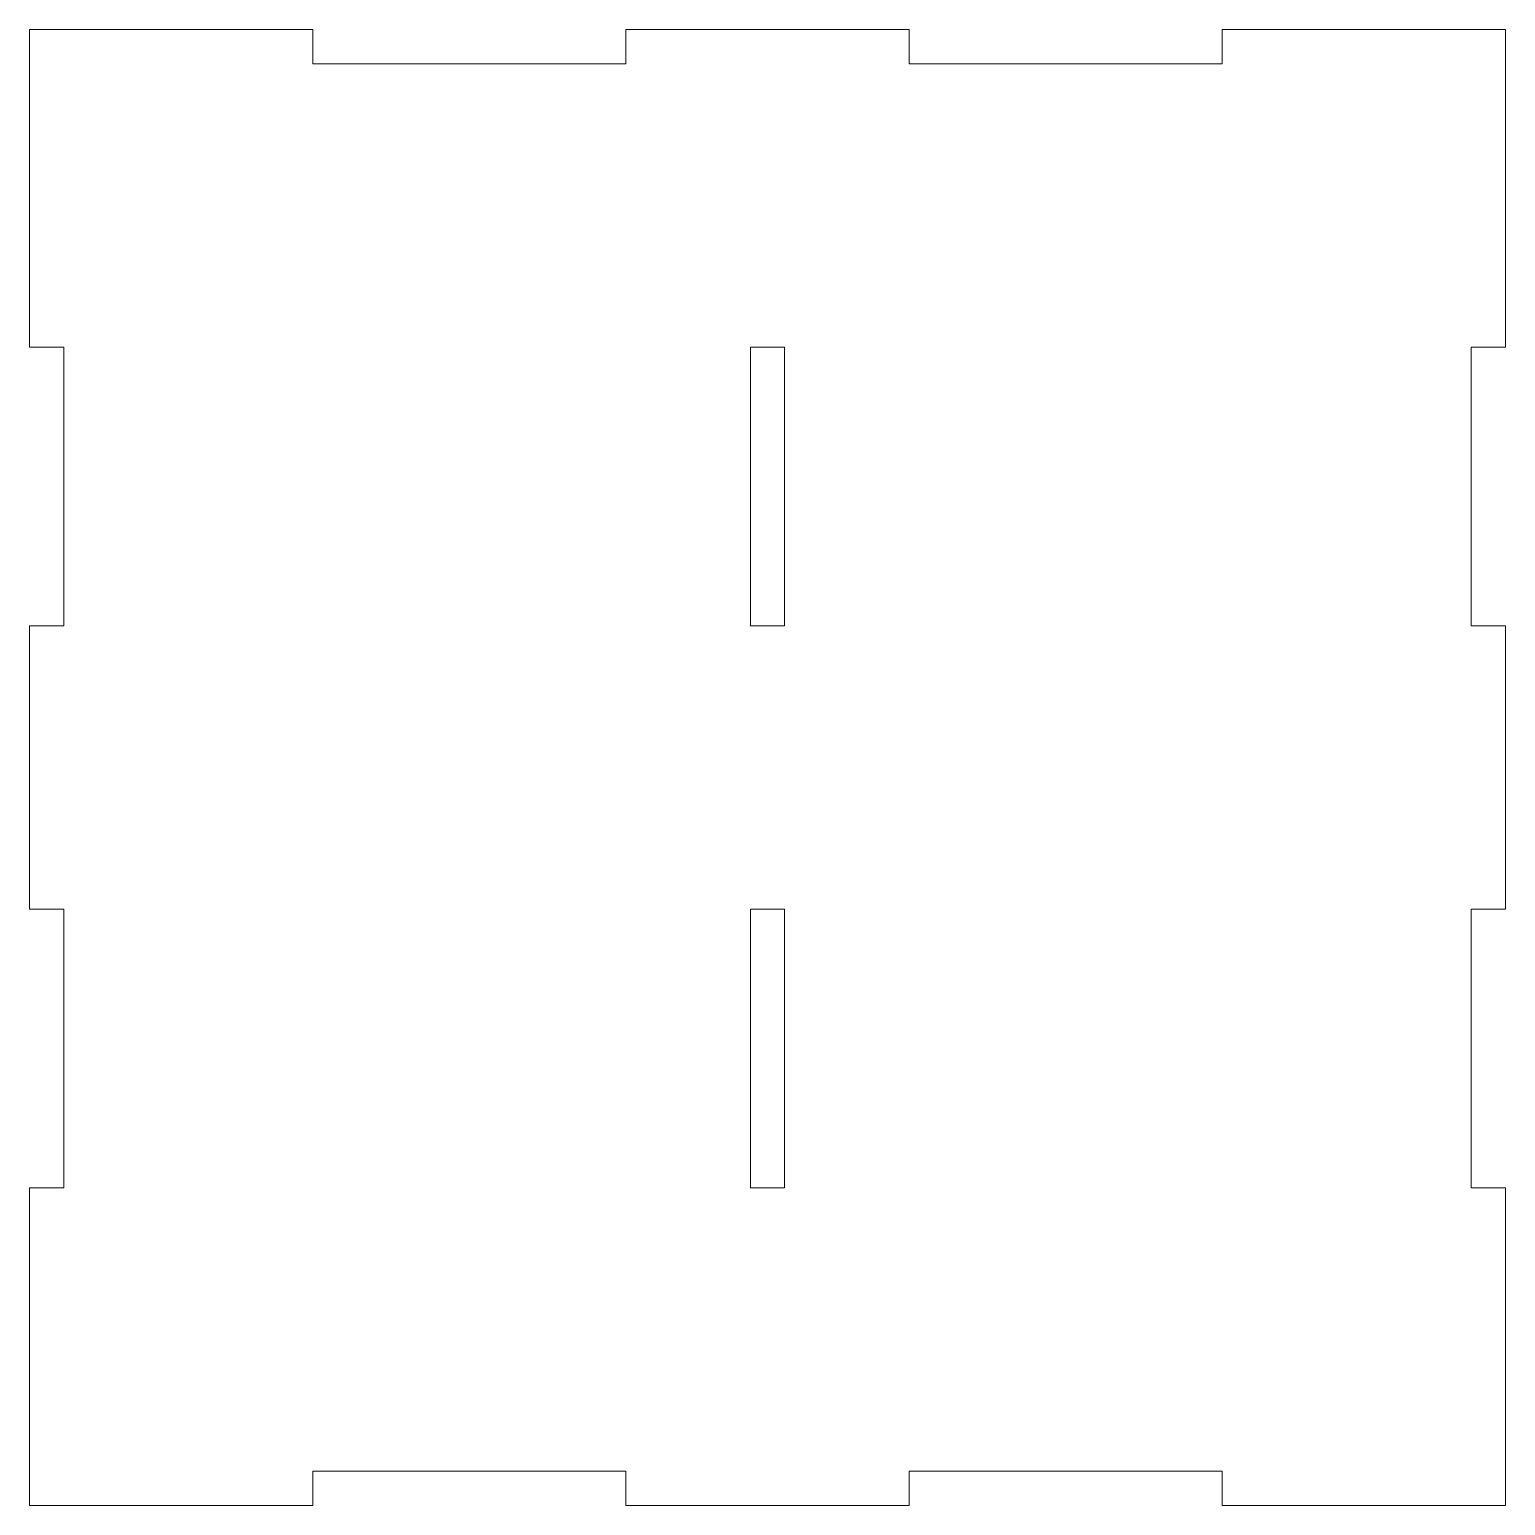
# Model space of a CAD drawing. Header units: millimetres. Extents: x 0 to 250, y -250 to 0.
import ezdxf

# ---------------------------------------------------------------- set-up
doc = ezdxf.new("R2010")
doc.units = ezdxf.units.MM

msp = doc.modelspace()

# ---------------------------------------------------------------- linework, layer by layer
at = {"color": 7, "linetype": 'Continuous', "lineweight": 15}
for p, q in [((0, 0), (48, 0)), ((0, -53.8), (0, 0)), ((48, 0), (48, -5.8)), ((101, 0), (149, 0)), ((101, -5.8), (101, 0)), ((149, 0), (149, -5.8)), ((202, 0), (250, 0)), ((202, -5.8), (202, 0)), ((250, 0), (250, -53.8)), ((48, -5.8), (101, -5.8)), ((149, -5.8), (202, -5.8)), ((5.8, -53.8), (0, -53.8)), ((5.8, -101), (5.8, -53.8)), ((122.1, -53.8), (122.1, -101)), ((127.9, -53.8), (122.1, -53.8)), ((127.9, -101), (127.9, -53.8)), ((250, -53.8), (244.2, -53.8)), ((244.2, -53.8), (244.2, -101)), ((0, -101), (5.8, -101)), ((0, -149), (0, -101)), ((122.1, -101), (127.9, -101)), ((244.2, -101), (250, -101)), ((250, -101), (250, -149)), ((5.8, -149), (0, -149)), ((5.8, -196.2), (5.8, -149)), ((122.1, -149), (122.1, -196.2)), ((127.9, -149), (122.1, -149)), ((127.9, -196.2), (127.9, -149)), ((244.2, -149), (244.2, -196.2)), ((250, -149), (244.2, -149)), ((0, -196.2), (5.8, -196.2)), ((0, -250), (0, -196.2)), ((122.1, -196.2), (127.9, -196.2)), ((244.2, -196.2), (250, -196.2)), ((250, -196.2), (250, -250)), ((48, -244.2), (48, -250)), ((101, -244.2), (48, -244.2)), ((101, -250), (101, -244.2)), ((149, -244.2), (149, -250)), ((202, -244.2), (149, -244.2)), ((202, -250), (202, -244.2)), ((48, -250), (0, -250)), ((149, -250), (101, -250)), ((250, -250), (202, -250))]:
    msp.add_line(p, q, dxfattribs=at)

doc.saveas('drawing.dxf')
